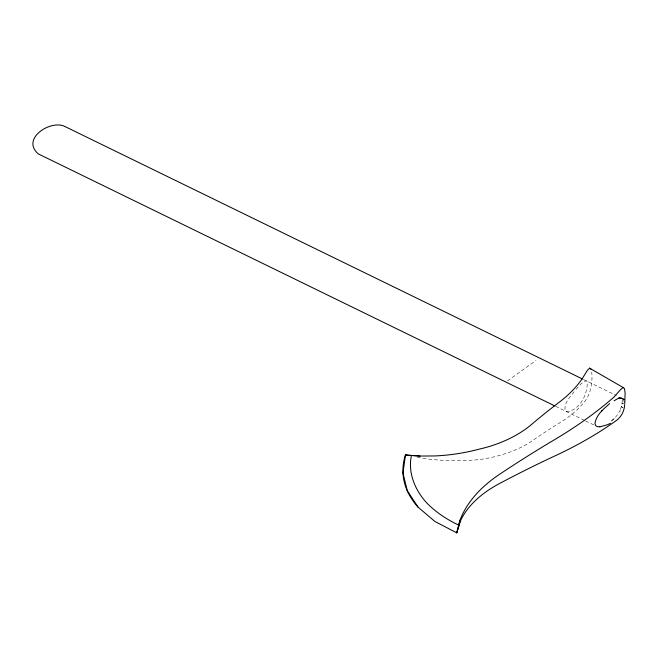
<?xml version="1.0" encoding="UTF-8"?>
<svg xmlns="http://www.w3.org/2000/svg" width="658" height="658" viewBox="0 0 658 658"><rect width="100%" height="100%" fill="white"/><g stroke="black" fill="none" stroke-linecap="round" stroke-linejoin="round"><path stroke-width="0.49" stroke-dasharray="3.29 2.47" d="M576.038 389.429C578.917 386.221 581.853 381.985 586.179 380.793L587.183 381.574C587.915 393.788 580.076 410.312 566.744 411.744L565.173 410.691C563.478 402.721 571.119 395.96 575.405 390.087M614.309 418.472L610.501 421.646C614.317 418.71 617.911 415.223 619.787 410.691L620.798 411.176L619.787 410.682L621.539 406.167L622.386 400.409L624.779 401.561L622.386 400.385M507.491 380.9L535.949 360.502M417.205 457.31L420.067 457.861A134.635 77.685 3.4 0 0 480.151 459.473A99.621 57.419 0.1 0 0 532.659 440.506A688.91 397.045 0.1 0 1 560.46 422.395A130.662 75.308 0.1 0 0 583.58 402.77C589.255 396.758 591.081 388.73 591.863 380.735A20.118 4.845 -81.9 0 0 591.731 371.976M583.407 379.444L616.349 395.507M555.665 406.34L584.699 420.503M585.595 420.939L593.672 424.887M623.044 407.549L621.382 406.751L623.044 407.549M624.401 404.267L622.197 403.214L624.401 404.267"/><path stroke-width="0.99" d="M624.755 403.963L625.1 393.023L624.491 388.648L623.184 387.546L589.593 368.151L587.446 370.232L582.322 378.547A130.662 83.953 -6.4 0 1 559.407 402.087A688.91 442.637 -6.4 0 0 531.82 424.237A99.621 64.007 -6.4 0 1 479.624 449.044A134.635 85.918 -9.8 0 1 434.872 455.945L420.001 456.052L405.46 455.048L402.992 473.077L407.277 490.769L418.093 507.178L434.848 521.432L456.726 532.832L460.074 521.753A135.392 77.94 0.1 0 1 499.373 483.614A1118.921 644.873 0.1 0 1 555.763 455.517A401.438 231.361 0.1 0 0 615.148 421.35C620.831 417.764 624.171 411.604 624.672 404.974M411.431 455.459C407.631 473.094 415.313 490.794 427.289 503.485C436.328 512.582 447.177 519.639 458.716 525.133L458.766 526.087M456.726 532.832L460.016 520.19A135.392 87.07 -6.4 0 1 498.92 474.739A1118.921 718.939 -6.4 0 1 554.933 439.445A401.438 257.928 -6.4 0 0 613.889 397.169L620.675 389.503L623.184 387.546M458.716 525.133L460.016 520.19M456.693 532.815L460.074 521.753M599.8 426.787L597.258 426.639L595.613 425.545L594.964 423.579C596.099 415.009 603.509 409.07 609.579 403.675M601.716 411.036L602.267 410.403M614.079 400.738L619.12 397.958L620.913 397.745L624.154 399.612L621.958 398.534M610.509 423.275L607.663 424.673L599.932 426.853M418.093 507.178L418.069 507.162A128.598 78.516 -3 0 1 405.435 455.032L420.001 456.052M405.435 455.032L408.454 455.616M582.486 378.992L63.941 126.032C49.35 120.167 21.023 139.233 38.328 153.914L554.735 405.887M589.593 368.151L591.279 369.467M620.124 398.444L619.12 397.958L620.124 398.444"/></g></svg>
